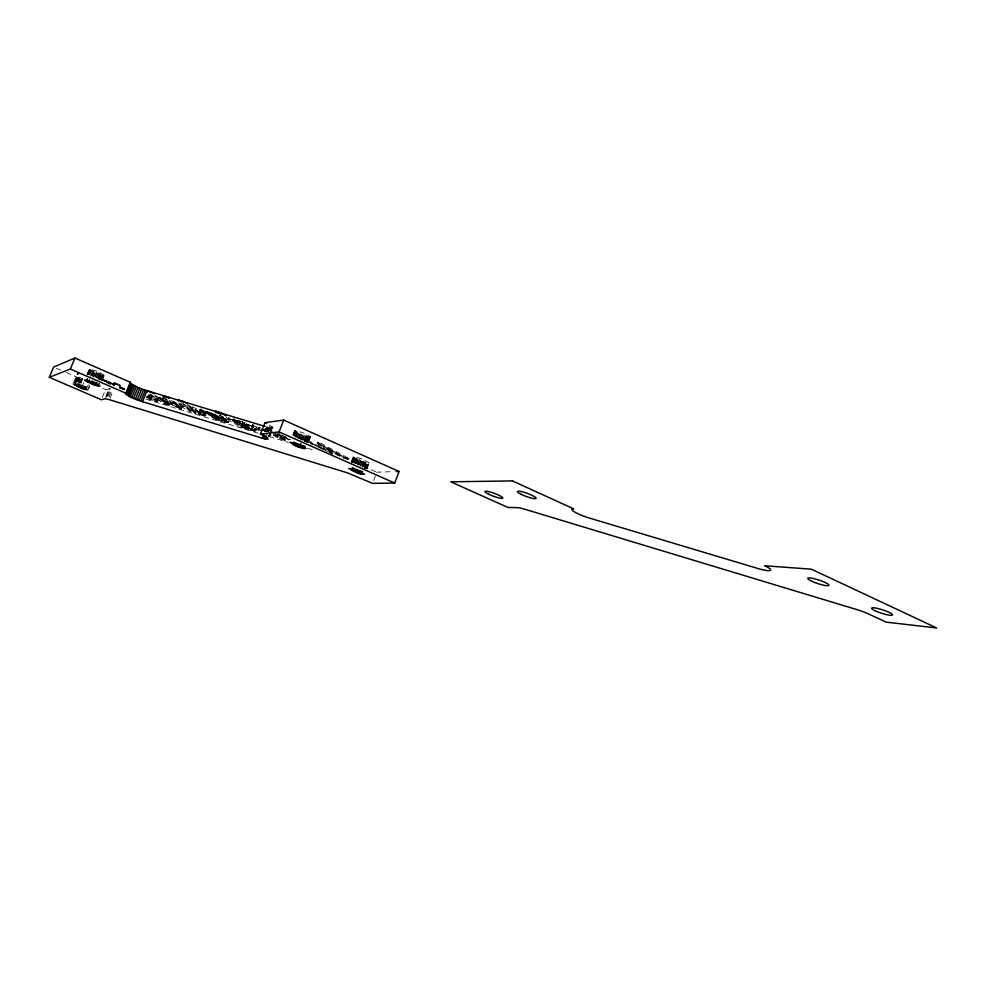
<?xml version="1.0" encoding="UTF-8"?>
<svg xmlns="http://www.w3.org/2000/svg" width="986" height="986" viewBox="0 0 986 986"><rect width="100%" height="100%" fill="white"/><g stroke="black" fill="none" stroke-linecap="round" stroke-linejoin="round"><path stroke-width="0.74" stroke-dasharray="4.93 3.7" d="M269.511 436.268L272.9 427.443L268.426 424.3M204.965 415.611L202.869 415.476L203.301 414.403L205.951 414.736L202.734 412.715M204.718 413.972L205.371 414.798L204.25 415.833M187.562 405.246L200.836 413.048L199.431 414.293L205.482 416.104L204.287 415.044M361.837 465.565L364.056 459.821L357.314 457.356L353.136 456.949L360.851 461.238L369.047 463.013L364.056 459.821M361.924 466.464L363.575 462.2M362.528 467.574L365.301 460.4M363.193 466.846L364.845 462.582M364.204 466.698L366.41 460.955M364.352 467.154L365.991 462.89M364.598 468.658L367.359 461.485M364.808 468.806L367.002 463.1M365.646 468.929L368.123 461.978M366.274 468.966L368.665 462.397M366.669 468.892L368.974 462.742M366.841 468.732L369.047 463.013M373.645 480.564L376.862 472.183L393.18 471.665M348.305 458.293L347.873 459.414L317.96 443.589L318.404 442.443L325.269 449.222L324.825 450.343M349.29 458.687L343.461 456.925L327.944 448.433L327.5 449.567L343.017 458.046L348.847 459.809L349.29 458.687L321.029 443.232L320.573 444.378M351.078 462.496L353.296 456.777M353.222 457.221L351.571 461.497L376.862 472.183M351.472 462.422L353.691 456.691M351.891 461.842L353.543 457.566M352.088 462.446L354.307 456.715M352.446 462.274L354.097 457.997M352.914 462.57L355.133 456.838M353.21 462.754L354.861 458.478M353.925 462.791L356.143 457.048M354.159 463.272L355.81 459.008M355.096 463.1L357.314 457.356M355.268 463.827L356.92 459.562M356.365 463.482L358.584 457.738M357.055 462.976L358.152 460.129M357.721 463.938L359.939 458.194M357.832 464.961L359.483 460.696M359.114 464.455L361.332 458.7M359.754 464.086L360.851 461.238M359.952 466.44L362.725 459.254M360.58 466.008L362.232 461.744M343.017 458.046L343.584 456.863L326.871 447.706L326.428 448.84L332.109 454.731M317.714 442.135L324.246 448.581L323.815 449.715L317.27 443.269L317.714 442.135L321.153 443.158L320.696 444.304L348.847 459.809M299.633 438.659L301.149 434.826L294.518 430.672L302.419 432.521L310.06 436.367L310.553 437.032L308.421 442.369M299.88 438.98L302.419 432.521M300.533 440.483L302.542 435.368L310.553 437.032M301.285 439.546L303.824 433.088M319.563 447.656L302.443 438.906L302.887 437.772L325.269 449.222M323.815 449.715L302.505 438.819L302.961 437.685L299.473 436.638L299.029 437.772L302.48 440.422M302.431 439.719L303.934 435.886M302.653 440.126L305.192 433.667M303.774 440.175L305.29 436.33M304.452 439.423L306.473 434.259M304.538 441.827L306.547 436.712M305.105 441.297L307.644 434.851M306.19 440.853L307.694 437.008M306.116 441.851L308.643 435.405M306.671 442.344L308.68 437.217M306.929 442.357L309.456 435.911M307.472 442.455L309.481 437.328M310.06 436.367L307.533 442.8L299.473 436.638M308.051 442.455L310.072 437.328M308.408 441.888L310.417 436.736M310.393 444.033L310.836 442.911L329.829 452.512M311.786 444.859L312.229 443.725M273.134 434.863L279.691 438.832L285.311 440.532L285.743 439.436L277.115 434.21M288.553 440.138L288.997 439.029L290.697 439.744M292.891 434.74L294.518 430.672M293.027 435.023L294.863 430.574M293.409 435.405L294.925 431.56M293.409 435.726L295.443 430.574M294.025 435.849L295.541 432.016M294.198 435.824L296.231 430.672M294.851 436.367L296.355 432.521M295.184 436.034L297.217 430.87M295.849 436.909L297.365 433.076M295.825 437.624L298.376 431.178M297.008 437.488L298.511 433.655M297.106 438.006L299.645 431.56M298.277 438.08L299.793 434.247M298.462 438.462L301.013 432.004M302.197 439.966L299.781 438.104L300.225 436.971L306.252 441.617M265.591 431.424L267.859 425.718M266.565 431.585L268.241 427.357L272.875 427.764M267.6 430.771L269.868 425.077M268.328 430.586L267.884 431.695L264.359 430.229L264.79 429.021L266.614 429.748M268.007 431.93L269.696 427.702M268.217 431.732L268.66 430.635L264.803 429.12M268.808 431.498L271.064 425.804M269.794 430.746L270.916 427.924M270.287 430.709L271.988 426.445M270.337 431.19L270.78 430.081L272.173 431.313M268.5 436.49L270.189 432.25M270.743 430.833L271.865 427.998M268.66 436.946L270.349 432.681M272.604 427L270.743 431.227L264.692 429.193L265.542 430.019L265.986 428.91L265.135 428.084L271.187 430.118L272.678 431.474M269.166 436.441L272.9 427.443M270.571 436.071L271.002 434.974M279.506 434.123L279.075 435.245L277.966 434.53L278.409 433.421M282.625 435.689L278.644 435.134L279.075 434.025M279.691 438.832L280.295 437.685M282.193 436.798L280.147 435.948L280.591 434.838L282.427 435.701L281.996 436.81L284.239 437.673M239.425 423.66L243.394 425.459L242.963 426.544L241.582 426.026L242.014 424.941L243.283 425.496L242.852 426.593L249.162 428.442C250.432 425.188 244.343 424.387 242.396 422.908L241.964 424.005L248.176 427.308M244.614 427.973L248.312 429.366L248.743 428.281L241.755 425.323L241.323 426.408L244.725 427.936L250.345 430.019L250.777 428.935C265.259 433.581 245.588 423.77 254.141 426.223M251.861 426.162L252.564 424.683L252.12 425.779M252.231 426.568L252.823 425.015M253.451 427.271L252.379 426.125L253.217 424.719M252.773 426.741L253.205 425.644L252.256 424.793M253.685 424.954L252.662 426.026M252.317 429.267L250.53 428.762L250.087 429.847L255.768 429.613L252.552 426.926M250.345 430.019L252.219 430.562L252.65 429.477M251.886 430.352L253.291 430.697L253.722 429.613M254.141 429.834L253.71 430.919L252.219 430.562M255.263 428.811L254.339 430.87L255.768 429.613M253.291 430.697L254.819 431.092L255.251 430.007M255.017 430.87L255.793 428.984M254.819 431.092L256.261 429.489M255.547 431.104L256.323 429.834M258.172 428.54L258.825 427.258L259.786 427.406L259.343 428.516L258.172 428.54L260.477 430.155M258.394 428.368L258.825 427.258M258.677 428.996L259.367 427.505L260.181 427.628L259.195 429.156L259.626 428.06L256.779 426.827M264.926 431.116L266.602 426.889L268.241 427.357M266.084 430.919L266.762 429.329L265.826 428.417L265.394 429.526L266.331 430.438L263.348 429.206M239.339 424.818L232.252 420.825L234.606 421.121L235.05 420.024L234.015 419.74L233.275 419.592L232.832 421.022L233.953 421.047L234.397 419.962L242.618 422.908L242.174 424.005L243.961 424.855L244.392 423.758M233.953 421.047L234.878 421.305L235.321 420.209M235.124 422.538L235.555 421.441M235.555 422.649L235.987 421.552M234.606 421.121L238.846 421.318L238.439 422.526L241.964 424.005M234.878 421.305L236.665 421.885L237.108 420.788M240.202 423.228L240.633 422.131M242.174 424.005L240.301 423.179L240.744 422.082M242.26 424.954L241.816 426.038L236.295 423.24M243.641 424.806L244.084 423.709L249.002 426.802L248.152 429.218M243.394 426.149L242.95 427.234L244.516 428.158L245.157 426.852M244.097 426.716L243.665 427.801L241.323 426.408M245.588 424.51L245.157 425.607L249.162 428.442M245.551 425.693L245.982 424.596M245.169 427.394L245.613 426.309L246.956 426.839L246.525 427.924M246.401 428.688L246.796 427.493L250.777 428.935M249.594 427.357L246.685 426.655L246.254 427.739L247.856 428.158L249.039 427.123M248.287 428.392L248.731 427.308M207.319 413.516L207.923 411.951C202.709 413.331 215.688 416.351 217.586 417.016L218.017 415.932L214.899 414.983M220.827 420.061L222.244 419.95L221.431 419.26L221.875 418.175L222.676 418.877L217.61 417.904L217.166 418.976L218.732 419.494L222.799 420.159L220.987 418.791L203.005 412.616L203.436 411.532L209.759 414.206M215.207 418.261L217.327 419.124L217.758 418.052L223.23 419.075L209.71 414.108M218.732 419.494L219.163 418.421M219.434 418.606L219.003 419.679L217.327 419.124M221.431 419.26L221.295 417.793M220.987 418.791L221.419 417.707L211.99 414.933M221.936 419.42L222.38 418.335M222.023 420.221L222.454 419.136M222.244 419.95L222.676 418.877M222.553 420.455L223.23 419.075M228.308 421.195L226.09 421.219L225.658 422.291C229.812 423.549 227.815 418.606 224.919 418.384M224.167 421.946L226.077 422.513L226.509 421.441L228.863 421.416L220.433 415.993M226.768 422.464L227.199 421.392L227.865 422.279M228.925 417.497L228.481 418.594L235.629 420.504A14.765 2.095 21.7 0 1 244.885 424.165L252.564 428.146M228.937 417.657L228.493 418.754L235.802 420.652A14.174 2.009 21.7 0 1 244.688 424.165L255.892 430.931M226.077 422.513L227.261 422.698L227.692 421.626M227.519 422.464L227.951 421.379M227.261 422.698L228.481 421.614M228.049 422.698L228.863 421.416M232.252 420.825L233.275 419.592M232.4 420.689L232.832 419.592M232.942 420.923L233.374 419.826L234.397 419.962M233.325 420.923L233.756 419.826M233.571 420.837L234.015 419.74M200.281 412.838L199.739 414.058L198.223 413.75L198.667 412.678L200.281 412.838L195.253 409.708M199.911 410.447C201.649 407.81 198.506 411.519 201.292 410.361L201.736 409.276L202.783 409.498M198.667 412.678L199.998 413.196L199.295 414.145L200.281 414.293L200.713 413.22M200.281 414.293L200.836 413.048M205.014 413.454L201.452 411.803L201.896 410.718L199.788 409.141M203.153 415.661L203.584 414.588L202.167 414.034L201.896 415.254L199.862 413.22M203.301 412.653L203.732 411.569L201.896 410.718M204.854 413.479L205.458 412.37L207.479 413.233M205.593 412.567L206.037 411.482L209.55 412.419L209.106 413.504L205.593 412.567L211.904 415.34L212.335 414.256L206.037 411.482M205.803 412.801L206.481 411.495M204.694 416.055L205.396 414.539M206.308 412.974L206.616 411.717M206.37 413.146L206.949 411.729M205.482 416.104L205.951 414.736M206.74 413.22L206.752 411.889M207.134 412.826L207.565 411.741M207.134 413.528L207.565 412.444M209.303 412.247L208.872 413.331L217.586 417.016M211.731 415.192L212.163 414.108L215.182 415.168M222.577 421.589L215.244 419.112L211.509 416.795L211.941 415.722L217.758 418.052M215.478 419.112L212.68 417.374L213.112 416.289L215.909 418.039L215.478 419.112L224.512 422.144M212.68 417.374L213.629 416.412L215.638 417.189L215.256 418.384L211.509 416.795M215.244 419.112L215.675 418.039L211.941 415.722M214.467 416.067L216.587 416.634L217.019 415.55L211.152 412.875L210.782 414.083L209.106 413.504M194.846 412.998L195.277 411.926L178.33 402.966M174.645 402.165L181.634 407.982L181.202 409.042L174.214 403.237L174.645 402.165L190.976 410.62L190.483 411.766L195.795 413.38L196.226 412.321L178.749 403.077M200.565 409.658L202.303 410.817L201.859 411.901L199.345 410.225L199.924 408.968M199.591 410.558L200.441 408.931M199.184 413.997L199.85 412.468M199.345 410.225L200.848 410.127L201.28 409.042M200.688 411.174L201.132 410.09M199.739 414.058L200.343 412.629M169.395 405.369L169.826 404.309L160.361 397.888L159.929 398.948L169.395 405.369L164.021 403.742L150.254 394.375M171.564 403.631L171.995 402.571L167.768 399.157M180.537 408.746L173.006 402.485L173.45 401.413L180.968 407.686L180.537 408.746L159.929 398.948M155.073 395.559L172.673 404.285L173.105 403.225L169.777 400.538M180.968 407.686L179.735 407.304L179.304 408.364L181.202 409.042M179.723 407.403L179.292 408.463L158.438 398.122L158.869 397.05L181.634 407.982M150.451 397.481L149.194 397.148L148.763 398.196L150.439 398.763L151.031 397.543L150.02 398.541L150.353 396.828L151.561 397.531L150.747 399.675L152.929 400.464L153.36 399.416L147.407 396.249M151.573 397.777L150.944 399.823L148.824 398.985L149.478 397.333L151.561 397.531M154.543 400.932L154.975 399.872L153.076 399.231L152.645 400.279L157.477 401.179L153.372 398.319M155.837 398.517L157.908 400.119L154.629 399.675L154.198 400.723L155.381 401.006L157.205 399.589L156.7 399.133L155.813 401.228M155.381 401.006L156.663 400.094M156.232 401.142L157.205 399.305M156.725 401.376L157.366 399.909M157.316 400.846L157.748 399.786M157.279 401.351L157.908 400.119M164.021 403.742L164.452 402.682L169.826 404.309M146.544 397.481L147 396.36L148.294 396.939L147.863 397.987L146.544 397.481L149.046 398.381M147.74 397.863L148.171 396.803L149.478 397.333M150.39 398.024L150.833 396.976L148.997 395.978M150.599 398.59L151.031 397.543M123.694 389.655L119.725 387.855L119.38 384.355L114.438 382.864L114.82 385.711L114.438 382.864M119.959 388.743L120.674 386.956L119.873 384.404L113.871 382.593L114.203 385.341L113.871 382.593M98.28 379.08L104.689 381.015L105.132 379.955L114.647 384.293M102.162 380.349L104.762 381.138L105.206 380.091L115.251 384.663M102.371 397.198L105.551 389.569L111.27 388.706M105.896 396.236L109.101 388.521M105.847 397.481L109.582 388.472M107.104 396.261L110.309 388.533M108.053 396.446L110.728 390M109.212 396.729L112.429 388.989M110.001 398.406L113.217 390.653M119.725 387.855L119.38 384.355M123.016 389.248L120.243 388.003L119.873 384.404M86.978 374.581L89.763 368.986L98.464 371.759L104.528 375.444L96.64 373.423L89.233 369.183M82.651 385.132L83.736 382.519M87.051 374.816L89.381 369.035M87.507 374.384L89.763 368.986M87.372 375.148L89.615 369.762M88.111 374.446L90.367 369.047M88.457 374.199L90.145 370.169M88.9 374.594L91.168 369.195M89.196 374.68L90.885 370.65M89.874 374.853L92.142 369.442M90.429 376.541L93.263 369.775M91.18 375.752L92.857 371.722M87.273 387.264L88.358 384.676M92.228 375.604L94.496 370.194M92.364 376.319L94.04 372.301M92.967 377.428L95.802 370.662M88.506 388.398L89.59 385.797M88.58 388.62L89.664 386.019M93.633 376.899L95.322 372.868M94.878 376.615L97.133 371.192M94.952 377.453L96.64 373.423M96.209 377.17L98.464 371.759M96.283 377.971L97.959 373.953M97.491 377.749L99.746 372.338M97.577 378.451L99.253 374.421M98.686 378.328L100.942 372.918M98.797 378.858L100.473 374.84M99.192 380.239L102.014 373.472M99.561 379.561L99.993 378.513L105.206 380.091M99.906 379.191L101.583 375.173M100.671 379.4L102.926 374.002M100.88 379.45L102.556 375.42M101.398 379.869L103.641 374.47M101.915 380.276L104.159 374.877M102.125 380.966L104.454 375.21M73.79 382.605L77.611 373.497M73.925 382.469L77.746 373.361M74.283 382.432L78.104 373.312M74.726 381.841L78.005 374.039M74.85 382.494L78.67 373.361M75.256 382.223L78.523 374.433M75.614 382.642L78.892 374.816M75.971 382.667L78.695 376.184M77.093 381.582L79.274 376.369M77.401 381.865L80.125 375.395M78.165 381.915L81.456 374.076M78.449 382.395L81.16 375.925M78.806 383.616L81.542 377.096M79.595 382.95L81.764 377.774M80.618 382.778L82.799 377.552M80.827 383.505L83.539 377.034M206.173 412.801L207.479 413.035M247.856 428.158L248.571 427.887M150.439 398.763L151.117 398.59M201.736 409.276L200.947 409.165L200.207 411.026L201.452 411.803M200.848 410.127L208.366 412.37M201.292 410.361L205.359 411.409M278.902 433.791L280.049 434.037M226.09 421.219L219.04 419.149M226.509 421.441L215.675 418.039M284.104 436.256L285.139 436.502M220.864 418.877L206.998 414.379M253.759 426.001L257.05 427.012M299.029 437.772L302.505 438.819M317.27 443.269L320.696 444.304M299.781 438.104L302.443 438.906M105.132 379.955L98.711 378.032L114.894 385.304M113.427 383.653L119.429 385.464M113.994 383.924L118.936 385.415M190.914 410.706L196.226 412.321M285.743 439.436L280.135 437.735L274.884 434.555M331.185 453.203L332.553 453.609L326.871 447.706M244.516 428.158L239.08 426.519L239.512 425.434L244.947 427.074L241.755 425.323M266.171 434.629L269.72 435.701M146.051 399.17L259.059 433.495M269.338 436.613L288.417 442.406M307.496 448.199L314.842 450.429M233.226 418.594L235.235 419.235M208.194 412.21L222.774 418.372M151.363 398.775L147.321 397.185L146.865 398.307L148.923 399.108L149.354 398.061L147.296 397.259M209.673 413.22L212.163 414.108M236.517 421.737L240.301 423.179M236.665 421.885L238.439 422.526M262.584 429.489L266.171 430.857M215.638 417.189L217.61 417.904M284.165 437.735L288.861 439.411M286.532 438.659L288.972 439.546M201.07 413.627L202.327 414.182M211.287 413.307L217.413 415.796M301.149 434.826L302.542 435.368M243.283 425.496L244.528 426.001M211.214 412.998L213.321 413.837M200.639 414.699L198.223 413.75M264.79 428.503L266.762 429.329M286.753 437.735L283.29 436.231M284.597 436.946L286.753 437.833M282.427 435.701L284.609 436.625M56.448 368.246L60.664 370.083M66.272 372.511L83.107 379.82M102.741 388.348L105.551 389.569M124.347 389.47L120.391 387.695L121.118 389.458M124.754 389.741L120.995 388.053L121.672 389.729M106.562 382.716L110.777 384.602M99.993 378.513L115.411 385.452M120.674 386.956L124.828 388.829M120.156 386.808L124.125 388.607M104.689 381.015L114.203 385.341M104.762 381.138L114.82 385.711M218.806 415.143L223.206 417.288M203.732 411.569L205.458 412.37M215.145 415.932L216.587 416.634M162.283 397.851L173.105 403.225M220.001 417.09L224.919 419.58M148.75 394.585L154.223 397.37M148.578 395.682L151.363 397.087M148.319 395.645L153.791 398.43M250.764 425.755L245.132 423.068A14.174 2.021 21.7 0 0 236.233 419.555M247.905 424.387L255.214 428.392M173.006 402.485L190.544 411.692M171.379 400.599L195.795 413.38M326.428 448.84L341.859 457.282M151.45 395.953L156.306 398.652M236.739 422.144L239.783 423.733M147.025 396.162L149.921 397.876M147.838 395.189L149.428 396.101M188.437 405.603L202.746 413.91M188.622 405.862L204.78 415.205M181.51 402.954L198.161 412.604M183.273 404.112L199.911 413.701M192.578 406.663L199.973 410.952M199.554 410.842L203.178 412.838M232.684 419.728L237.158 422.242M226.312 417.546L239.672 425.373L239.241 426.457L217.438 413.467M260.92 429.046L264.877 431.437M260.538 430.241L253.205 425.644M260.23 430.204L252.675 425.459M254.758 428.269L260.107 431.338M273.393 434.863L279.864 438.782M261.376 429.169L264.988 431.35M274.145 432.558L284.892 439.078L284.461 440.175L274.897 434.395M272.986 433.076L285.311 440.532M224.488 419.469L226.718 420.726M278.644 435.134L276.906 433.914M158.438 398.122L168.655 405.049L169.087 403.989L158.869 397.05M154.445 395.867L164.662 402.645L164.231 403.705L147.247 392.145M155.406 399.576L156.774 400.649M226.225 420.578L228.419 422.501M310.836 442.911L313.018 444.575M253.981 429.243L255.337 430.709M163.787 397.136L172.673 404.285M277.966 434.53L277.3 433.815M199.418 413.541L200.404 414.108M317.96 443.589L323.839 449.382M327.5 449.567L330.667 452.845M327.944 448.433L333.219 453.917M242.273 421.737A14.765 2.108 21.7 0 1 245.329 423.056M244.516 425.903L244.097 427.086L245.317 427.542L245.76 426.445L244.516 425.903"/><path stroke-width="1.48" d="M49.3 377.318L101.311 399.749L105.305 398.763L109.471 399.7L347.195 472.775L372.572 483.35L394.696 483.054L399.108 471.481L283.746 420.098L264.988 422.649L260.452 434.074C265.887 435.849 273.467 441.617 262.128 438.166L142.551 401.721C137.19 399.453 128.747 397.74 125.789 393.18L70.326 369.047L49.3 377.318L53.638 367.038L74.961 358.029L130.3 382.272L125.567 393.673M359.187 473.576L364.647 474.439L356.907 470.199L348.711 468.375L359.187 473.576L360.284 470.729M360.457 473.97L361.554 471.123M361.603 474.278L362.7 471.431M351.41 470.396L352.507 467.549M352.52 470.951L353.629 468.103M353.764 471.505L354.861 468.67M355.083 472.072L356.18 469.225M356.464 472.614L357.561 469.767M357.844 473.12L358.941 470.273M296.626 446.325L289.958 442.246L297.846 444.144L306.017 448.593L296.626 446.325L297.624 443.774M298.019 446.88L299.029 444.316M299.411 447.385L300.915 443.552M300.767 447.841L301.765 445.29M302.024 448.236L303.035 445.672M303.17 448.531L304.181 445.968M304.156 448.741L305.167 446.177M292.83 444.587L293.828 442.036M293.988 445.167L294.999 442.603M295.27 445.746L296.268 443.195M263.767 438.634L264.877 435.812M265.209 438.992L266.331 436.169M260.452 434.074L279.063 431.942L283.746 420.098M262.128 438.166L263.804 433.939M220.507 414.009L220.95 412.912L226.312 415.944M220.642 413.947L221.098 412.838L215.749 411.236L215.305 412.333L219.311 413.541M178.133 401.142L178.577 400.057L183.938 401.659L183.495 402.756M163.097 396.816L163.54 395.743L169.345 398.097M163.787 397.136L164.231 396.052M166.166 397.851L166.659 396.68M133.541 398.307L138.003 387.498L131.089 383.776L130.3 382.272M135.365 399.096L139.827 388.287L138.003 387.498M137.239 399.848L141.688 389.039L265.135 426.457M139.088 400.55L143.537 389.741M140.875 401.179L145.324 390.37M142.551 401.721L146.939 390.739L150.106 391.799M147.247 392.145L147.678 391.072M125.937 394.104L130.423 383.234M126.602 394.634L131.089 383.776M127.551 395.263L132.038 384.417M128.759 395.965L133.233 385.132M130.189 396.717L134.651 385.896M131.791 397.506L136.253 386.697M81.764 388.422L88.037 389.914L80.815 385.896L73.235 383.899L81.764 388.422L82.849 385.834M83.009 388.878L84.093 386.29M86.386 381.385L84.722 379.967L92.622 382.026L100.042 386.216L94.779 385.144L86.386 381.385L87.507 378.698M84.192 389.285L85.277 386.697M85.264 389.606L86.337 387.017M88.37 382.457L89.492 379.77M90.835 383.591L91.957 380.916M92.154 384.146L93.276 381.471M93.485 384.676L94.607 381.989M94.779 385.144L95.901 382.469M95.999 385.563L97.121 382.876M98.082 386.155L99.204 383.468M74.887 385.267L75.971 382.667M76.822 386.29L77.906 383.69M77.968 386.832L79.053 384.244M79.2 387.387L80.285 384.799M80.482 387.917L81.567 385.329M70.326 369.047L74.961 358.029M396.15 471.567L399.108 471.481M139.827 388.287L141.688 389.039M279.063 431.942L394.696 483.054M264.988 422.649L266.787 423.475M150.106 391.701L154.21 393.734M166.597 396.766L169.21 398.147M183.827 401.733L187.759 404.013M179.452 400.427L181.954 401.869M215.749 411.236L218.387 412.814M512.449 480.921L450.762 481.809L507.926 507.457L517.243 507.642A13.631 2.108 20.1 0 1 524.823 509.244L857.339 609.742A15.468 2.44 18.2 0 1 868.21 613.797L886.167 622.129L936.7 627.971L811.404 569.193L764.692 565.754A15.653 2.625 18.7 0 1 770.3 570.475A15.653 2.625 18.7 0 1 758.098 568.552L589.209 518.007A14.679 2.428 19.7 0 1 574.715 512.042A14.679 2.428 19.7 0 1 573.667 508.838L512.449 480.921M520.941 494.232A9.959 1.652 20.1 0 0 536.014 498.46A9.959 1.652 20.1 0 0 523.27 492.051A9.959 1.652 20.1 0 0 520.941 494.232M811.737 581.235A11.105 1.861 18.2 0 0 828.844 585.462A11.105 1.861 18.2 0 0 814.633 578.794A11.105 1.861 18.2 0 0 811.737 581.235M488.526 494.122A9.515 1.504 20.4 0 0 502.774 498.164A9.515 1.504 20.4 0 0 490.387 492.039A9.515 1.504 20.4 0 0 488.526 494.122M875.174 610.778A11.043 1.787 18 0 0 892.392 615.128A11.043 1.787 18 0 0 878.612 608.682A11.043 1.787 18 0 0 875.174 610.778"/></g></svg>
